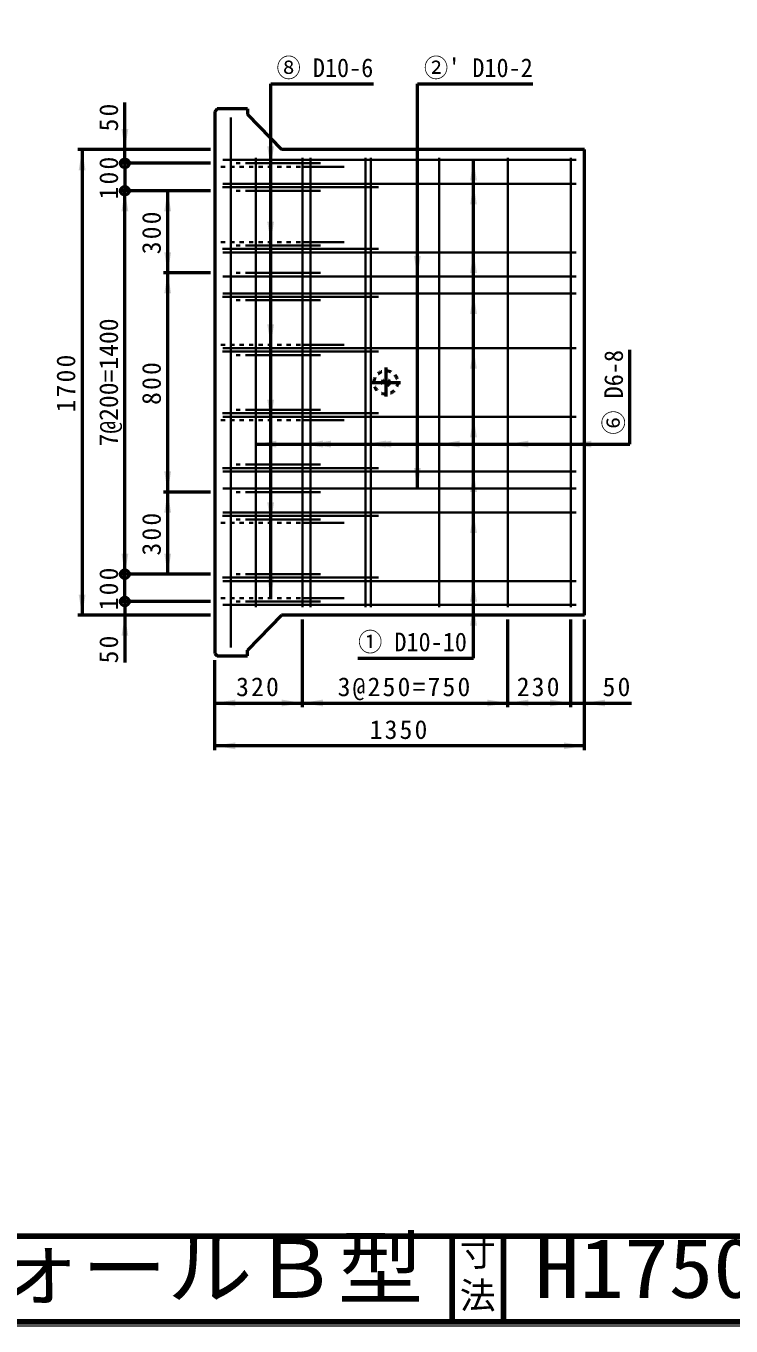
# Model space of a CAD drawing. Units: millimetres, scale not verified. Extents: x 100 to 4105, y 100 to 2870.
# Drawn here: x 2152 to 2976, y 100 to 1619 of the extents above; entities that cross this region are included whole.
import ezdxf
from ezdxf.enums import TextEntityAlignment as Align

# ---------------------------------------------------------------- set-up
doc = ezdxf.new("R2010")
doc.units = ezdxf.units.MM
doc.header["$LTSCALE"] = 5
doc.linetypes.add('USER2', pattern=[13.4, 10, -1.2, 1, -1.2])
doc.linetypes.add('USER3', pattern=[2.2, 1, -1.2])
doc.layers.add('V-nasSTD', color=7, linetype='Continuous', lineweight=50)
doc.styles.add('ＭＳ ゴシック', font='')
doc.styles.get('ＭＳ ゴシック').set_extended_font_data('MS Gothic')

msp = doc.modelspace()

# ---------------------------------------------------------------- hatches: boundary and pattern name
at = {"layer": 'V-nasSTD'}
for points in [[(2267.661, 1498.346), (2271.661, 1498.346), (2267.661, 1474.346), (2263.661, 1498.346)], [(2217.661, 1450.346), (2221.661, 1450.346), (2217.661, 1474.346), (2213.661, 1450.346)], [(2438.035, 1478.346), (2442.035, 1478.346), (2438.035, 1454.346), (2434.035, 1478.346)], [(2675.061, 1438.346), (2671.061, 1438.346), (2675.061, 1462.346), (2679.061, 1438.346)], [(2675.061, 1410.346), (2671.061, 1410.346), (2675.061, 1434.346), (2679.061, 1410.346)], [(2267.661, 1402.346), (2271.661, 1402.346), (2267.661, 1426.346), (2263.661, 1402.346)], [(2317.661, 1402.346), (2321.661, 1402.346), (2317.661, 1426.346), (2313.661, 1402.346)], [(2438.035, 1390.346), (2442.035, 1390.346), (2438.035, 1366.346), (2434.035, 1390.346)], [(2317.661, 1354.346), (2321.661, 1354.346), (2317.661, 1330.346), (2313.661, 1354.346)], [(2675.061, 1330.346), (2671.061, 1330.346), (2675.061, 1354.346), (2679.061, 1330.346)], [(2609.461, 1350.186), (2613.461, 1350.186), (2609.461, 1326.186), (2605.461, 1350.186)], [(2317.661, 1306.346), (2321.661, 1306.346), (2317.661, 1330.346), (2313.661, 1306.346)], [(2675.061, 1282.346), (2671.061, 1282.346), (2675.061, 1306.346), (2679.061, 1282.346)], [(2438.035, 1270.346), (2442.035, 1270.346), (2438.035, 1246.346), (2434.035, 1270.346)], [(2675.061, 1218.346), (2671.061, 1218.346), (2675.061, 1242.346), (2679.061, 1218.346)], [(2438.035, 1182.346), (2442.035, 1182.346), (2438.035, 1158.346), (2434.035, 1182.346)], [(2675.061, 1138.346), (2671.061, 1138.346), (2675.061, 1162.346), (2679.061, 1138.346)], [(2444.661, 1130.346), (2444.661, 1126.346), (2420.661, 1130.346), (2444.661, 1134.346)], [(2499.061, 1130.346), (2499.061, 1126.346), (2475.061, 1130.346), (2499.061, 1134.346)], [(2508.661, 1130.346), (2508.661, 1126.346), (2484.661, 1130.346), (2508.661, 1134.346)], [(2572.661, 1130.346), (2572.661, 1126.346), (2548.661, 1130.346), (2572.661, 1134.346)], [(2579.061, 1130.346), (2579.061, 1126.346), (2555.061, 1130.346), (2579.061, 1134.346)], [(2659.061, 1130.346), (2659.061, 1126.346), (2635.061, 1130.346), (2659.061, 1134.346)], [(2739.061, 1130.346), (2739.061, 1126.346), (2715.061, 1130.346), (2739.061, 1134.346)], [(2812.661, 1130.346), (2812.661, 1126.346), (2788.661, 1130.346), (2812.661, 1134.346)], [(2317.661, 1098.346), (2321.661, 1098.346), (2317.661, 1074.346), (2313.661, 1098.346)], [(2609.461, 1102.506), (2613.461, 1102.506), (2609.461, 1078.506), (2605.461, 1102.506)], [(2675.061, 1074.346), (2671.061, 1074.346), (2675.061, 1098.346), (2679.061, 1074.346)], [(2317.661, 1050.346), (2321.661, 1050.346), (2317.661, 1074.346), (2313.661, 1050.346)], [(2438.035, 1062.346), (2442.035, 1062.346), (2438.035, 1038.346), (2434.035, 1062.346)], [(2675.061, 1026.346), (2671.061, 1026.346), (2675.061, 1050.346), (2679.061, 1026.346)], [(2267.661, 1002.346), (2271.661, 1002.346), (2267.661, 978.346), (2263.661, 1002.346)], [(2317.661, 1002.346), (2321.661, 1002.346), (2317.661, 978.346), (2313.661, 1002.346)], [(2438.035, 974.346), (2442.035, 974.346), (2438.035, 950.346), (2434.035, 974.346)], [(2675.061, 946.346), (2671.061, 946.346), (2675.061, 970.346), (2679.061, 946.346)], [(2217.661, 954.346), (2221.661, 954.346), (2217.661, 930.346), (2213.661, 954.346)], [(2675.061, 918.346), (2671.061, 918.346), (2675.061, 942.346), (2679.061, 918.346)], [(2267.661, 906.346), (2271.661, 906.346), (2267.661, 930.346), (2263.661, 906.346)], [(2396.661, 827.826), (2396.661, 823.826), (2372.661, 827.826), (2396.661, 831.826)], [(2451.061, 827.826), (2451.061, 823.826), (2475.061, 827.826), (2451.061, 831.826)], [(2499.061, 827.826), (2499.061, 823.826), (2475.061, 827.826), (2499.061, 831.826)], [(2691.061, 827.826), (2691.061, 823.826), (2715.061, 827.826), (2691.061, 831.826)], [(2739.061, 827.826), (2739.061, 823.826), (2715.061, 827.826), (2739.061, 831.826)], [(2764.661, 827.826), (2764.661, 823.826), (2788.661, 827.826), (2764.661, 831.826)], [(2828.661, 827.826), (2828.661, 823.826), (2804.661, 827.826), (2828.661, 831.826)], [(2396.661, 777.826), (2396.661, 773.826), (2372.661, 777.826), (2396.661, 781.826)], [(2780.661, 777.826), (2780.661, 773.826), (2804.661, 777.826), (2780.661, 781.826)]]:
    msp.add_hatch(color=256, dxfattribs=at).paths.add_polyline_path(points)

# ---------------------------------------------------------------- linework, layer by layer
for p, q in [((2438.035, 1551.146), (2558.035, 1551.146)), ((2438.035, 950.346), (2438.035, 1551.146)), ((2609.461, 1551.146), (2744.461, 1551.146)), ((2609.461, 1078.506), (2609.461, 1551.146)), ((2267.661, 1474.346), (2267.661, 1529.346)), ((2375.541, 1521.866), (2372.661, 1518.986)), ((2372.661, 1518.986), (2372.661, 885.706)), ((2411.061, 1521.866), (2375.541, 1521.866)), ((2411.061, 1521.866), (2411.061, 1515.243)), ((2411.061, 1515.243), (2450.583, 1474.346)), ((2367.661, 1474.346), (2212.661, 1474.346)), ((2217.661, 1474.346), (2217.661, 930.346)), ((2267.661, 1458.346), (2267.661, 1474.346)), ((2804.661, 1474.346), (2450.583, 1474.346)), ((2804.661, 930.346), (2804.661, 1474.346)), ((2367.661, 1458.346), (2262.661, 1458.346)), ((2267.661, 1458.346), (2267.661, 1426.346)), ((2675.061, 880.346), (2675.061, 1462.346)), ((2367.661, 1426.346), (2262.661, 1426.346)), ((2267.661, 978.346), (2267.661, 1426.346)), ((2317.661, 1330.346), (2317.661, 1426.346)), ((2367.661, 1330.346), (2312.661, 1330.346)), ((2317.661, 1074.346), (2317.661, 1330.346)), ((2857.661, 1130.346), (2857.661, 1240.346)), ((2420.661, 1130.346), (2857.661, 1130.346)), ((2367.661, 1074.346), (2312.661, 1074.346)), ((2317.661, 978.346), (2317.661, 1074.346)), ((2367.661, 978.346), (2262.661, 978.346)), ((2267.661, 946.346), (2267.661, 978.346)), ((2367.661, 946.346), (2262.661, 946.346)), ((2267.661, 946.346), (2267.661, 930.346)), ((2367.661, 930.346), (2212.661, 930.346)), ((2267.661, 930.346), (2267.661, 875.346)), ((2450.583, 930.346), (2411.061, 889.449)), ((2804.661, 930.346), (2450.583, 930.346)), ((2475.061, 822.826), (2475.061, 925.346)), ((2715.061, 822.826), (2715.061, 925.346)), ((2788.661, 822.826), (2788.661, 925.346)), ((2804.661, 772.826), (2804.661, 925.346)), ((2372.661, 885.706), (2375.541, 882.826)), ((2375.541, 882.826), (2411.061, 882.826)), ((2411.061, 882.826), (2411.061, 889.449)), ((2372.661, 772.826), (2372.661, 877.826)), ((2540.061, 880.346), (2675.061, 880.346)), ((2372.661, 827.826), (2475.061, 827.826)), ((2475.061, 827.826), (2715.061, 827.826)), ((2715.061, 827.826), (2788.661, 827.826)), ((2788.661, 827.826), (2804.661, 827.826)), ((2804.661, 827.826), (2859.661, 827.826)), ((2804.661, 777.826), (2372.661, 777.826))]:
    msp.add_line(p, q, dxfattribs=at)
at = {"layer": 'V-nasSTD', "lineweight": 35}
for p, q in [((2391.381, 1511.946), (2391.381, 892.746)), ((2795.061, 1462.346), (2382.261, 1462.346)), ((2413.55, 1458.346), (2496.43, 1458.346)), ((2420.661, 939.946), (2420.661, 1464.746)), ((2475.061, 939.946), (2475.061, 1464.746)), ((2484.661, 939.946), (2484.661, 1464.746)), ((2548.661, 939.946), (2548.661, 1464.746)), ((2555.061, 939.946), (2555.061, 1464.746)), ((2635.061, 939.946), (2635.061, 1464.746)), ((2715.061, 939.946), (2715.061, 1464.746)), ((2788.661, 939.946), (2788.661, 1464.746)), ((2475.889, 1454.346), (2523.889, 1454.346)), ((2564.021, 1430.346), (2381.621, 1430.346)), ((2795.061, 1434.346), (2382.261, 1434.346)), ((2413.55, 1426.346), (2496.43, 1426.346)), ((2564.021, 1358.346), (2381.621, 1358.346)), ((2795.061, 1354.346), (2382.261, 1354.346)), ((2413.55, 1362.346), (2496.43, 1362.346)), ((2475.889, 1366.346), (2523.889, 1366.346)), ((2795.061, 1326.186), (2382.261, 1326.186)), ((2413.55, 1330.346), (2496.43, 1330.346)), ((2795.061, 1306.346), (2382.261, 1306.346)), ((2564.021, 1302.346), (2381.621, 1302.346)), ((2413.55, 1298.346), (2496.43, 1298.346)), ((2475.889, 1246.346), (2523.889, 1246.346)), ((2564.021, 1238.346), (2381.621, 1238.346)), ((2795.061, 1242.346), (2382.261, 1242.346)), ((2413.55, 1234.346), (2496.43, 1234.346)), ((2413.55, 1170.346), (2496.43, 1170.346)), ((2564.021, 1166.346), (2381.621, 1166.346)), ((2795.061, 1162.346), (2382.261, 1162.346)), ((2475.889, 1158.346), (2523.889, 1158.346)), ((2564.021, 1102.346), (2381.621, 1102.346)), ((2795.061, 1098.346), (2382.261, 1098.346)), ((2413.55, 1106.346), (2496.43, 1106.346)), ((2795.061, 1078.506), (2382.261, 1078.506)), ((2413.55, 1074.346), (2496.43, 1074.346)), ((2795.061, 1050.346), (2382.261, 1050.346)), ((2564.021, 1046.346), (2381.621, 1046.346)), ((2413.55, 1042.346), (2496.43, 1042.346)), ((2475.889, 1038.346), (2523.889, 1038.346)), ((2564.021, 974.346), (2381.621, 974.346)), ((2413.55, 978.346), (2496.43, 978.346)), ((2795.061, 970.346), (2382.261, 970.346)), ((2795.061, 942.346), (2382.261, 942.346)), ((2413.55, 946.346), (2496.43, 946.346)), ((2475.889, 950.346), (2523.889, 950.346))]:
    msp.add_line(p, q, dxfattribs=at)
at = {"layer": 'V-nasSTD', "linetype": 'USER3', "lineweight": 35}
for p, q in [((2413.55, 1458.346), (2395.061, 1458.346)), ((2379.701, 1454.346), (2475.889, 1454.346)), ((2413.55, 1426.346), (2395.061, 1426.346)), ((2379.701, 1366.346), (2475.889, 1366.346)), ((2413.55, 1362.346), (2395.061, 1362.346)), ((2413.55, 1330.346), (2395.061, 1330.346)), ((2413.55, 1298.346), (2395.061, 1298.346)), ((2379.701, 1246.346), (2475.889, 1246.346)), ((2413.55, 1234.346), (2395.061, 1234.346)), ((2413.55, 1170.346), (2395.061, 1170.346)), ((2379.701, 1158.346), (2475.889, 1158.346)), ((2413.55, 1106.346), (2395.061, 1106.346)), ((2413.55, 1074.346), (2395.061, 1074.346)), ((2379.701, 1038.346), (2475.889, 1038.346)), ((2413.55, 1042.346), (2395.061, 1042.346)), ((2413.55, 978.346), (2395.061, 978.346)), ((2379.701, 950.346), (2475.889, 950.346)), ((2413.55, 946.346), (2395.061, 946.346))]:
    msp.add_line(p, q, dxfattribs=at)
at = {"layer": 'V-nasSTD', "linetype": 'USER2'}
for p, q in [((2572.661, 1219.786), (2572.661, 1185.866)), ((2555.701, 1202.346), (2589.621, 1202.346))]:
    msp.add_line(p, q, dxfattribs=at)
at = {"layer": 'V-nasSTD', "lineweight": 100}
for p, q in [((105, 205), (4100, 205)), ((2650, 205), (2650, 105)), ((2710, 205), (2710, 105)), ((105, 105), (4100, 105))]:
    msp.add_line(p, q, dxfattribs=at)
at = {"layer": 'V-nasSTD', "lineweight": 13}
msp.add_lwpolyline([(100, 100), (100, 2870), (4105, 2870), (4105, 100)], close=True, dxfattribs=at)
at = {"layer": 'V-nasSTD'}
for centre in [(2267.661, 1458.346), (2267.661, 1426.346), (2267.661, 978.346), (2267.661, 946.346)]:
    msp.add_circle(centre, 5, dxfattribs=at)
at = {"layer": 'V-nasSTD', "linetype": 'USER3'}
for radius in [13.76, 4]:
    msp.add_circle((2572.661, 1202.346), radius, dxfattribs=at)

# ---------------------------------------------------------------- texts
at = {"layer": 'V-nasSTD', "style": 'ＭＳ ゴシック', "width": 0.95}
for s, p in [('⑧ D10-6', (2501.4, 1580.954)), ("②' D10-2", (2680.746, 1580.954)), ('① D10-10', (2603.776, 910.154))]:
    msp.add_text(s, height=21.85, dxfattribs=at).set_placement(p, align=Align.TOP_CENTER)
at = {"layer": 'V-nasSTD', "style": 'ＭＳ ゴシック'}
msp.add_text('7@200=1400', height=21.99, rotation=90, dxfattribs=at).set_placement((2237.661, 1202.346), align=Align.TOP_CENTER)
at = {"layer": 'V-nasSTD', "style": 'ＭＳ ゴシック', "width": 0.95}
msp.add_text('⑥ D6-8', height=21.85, rotation=90, dxfattribs=at).set_placement((2827.853, 1190.79), align=Align.TOP_CENTER)
at = {"layer": 'V-nasSTD', "style": 'ＭＳ ゴシック'}
for s, width, p in [('1stタッチウォールＢ型', 1.05, (1569.25, 202.47)), ('H1750×B1350×L1997', 1.1, (2746.75, 202.508))]:
    msp.add_text(s, height=69.65, dxfattribs=dict(at, width=width)).set_placement(p, align=Align.TOP_LEFT)
for s, p in [('寸', (2658.982, 200.999)), ('法', (2658.976, 151.01))]:
    msp.add_text(s, height=30.79, dxfattribs=at).set_placement(p, align=Align.TOP_LEFT)
at = {"layer": 'V-nasSTD', "char_height": 21.99, "attachment_point": 2, "rotation": 90, "style": 'ＭＳ ゴシック'}
for s, insert in [('\\T1.17;50', (2237.661, 1513.096)), ('\\T1.17;100', (2237.661, 1442.346)), ('\\T1.17;300', (2287.661, 1378.346)), ('\\T1.17;1700', (2187.661, 1202.346)), ('\\T1.17;800', (2287.661, 1202.346)), ('\\T1.17;300', (2287.661, 1026.346)), ('\\T1.17;100', (2237.661, 962.346)), ('\\T1.17;50', (2237.661, 891.596))]:
    msp.add_mtext(s, dxfattribs=dict(at, insert=insert))
at = {"layer": 'V-nasSTD', "char_height": 21.99, "attachment_point": 2, "style": 'ＭＳ ゴシック'}
for s, insert in [('\\T1.17;320', (2423.861, 857.826)), ('\\T1.17;3@250=750', (2595.061, 857.826)), ('\\T1.17;230', (2751.861, 857.826)), ('\\T1.17;50', (2843.411, 857.826)), ('\\T1.17;1350', (2588.661, 807.826))]:
    msp.add_mtext(s, dxfattribs=dict(at, insert=insert))

doc.saveas('drawing.dxf')
